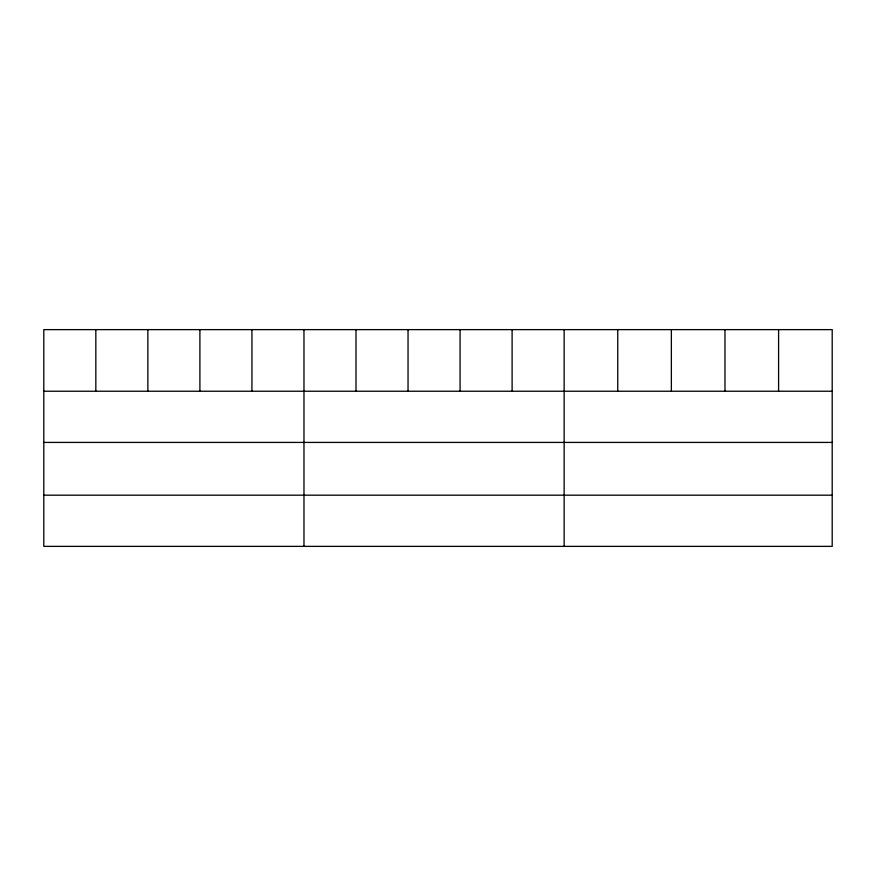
<?xml version="1.0" encoding="UTF-8"?>
<svg xmlns="http://www.w3.org/2000/svg" width="876" height="876" viewBox="0 0 876 876"><rect width="100%" height="100%" fill="white"/><g stroke="black" fill="none" stroke-linecap="round" stroke-linejoin="round"><path stroke-width="1.31" d="M832.2 442.424L832.2 329.628L43.8 329.628L43.8 546.372L832.2 546.372L832.2 442.424L43.8 442.424M43.8 391.233L832.2 391.233M43.8 495.181L832.2 495.181M778.589 329.628L778.589 391.233M724.978 329.628L724.978 391.233M671.366 329.628L671.366 391.233M617.755 329.628L617.755 391.233M564.144 329.628L564.144 546.372M512.11 329.628L512.11 391.233M460.075 329.628L460.075 391.233M408.041 329.628L408.041 391.233M356.006 329.628L356.006 391.233M303.972 329.628L303.972 546.372M251.938 329.628L251.938 391.233M199.903 329.628L199.903 391.233M147.869 329.628L147.869 391.233M95.834 329.628L95.834 391.233"/></g></svg>
